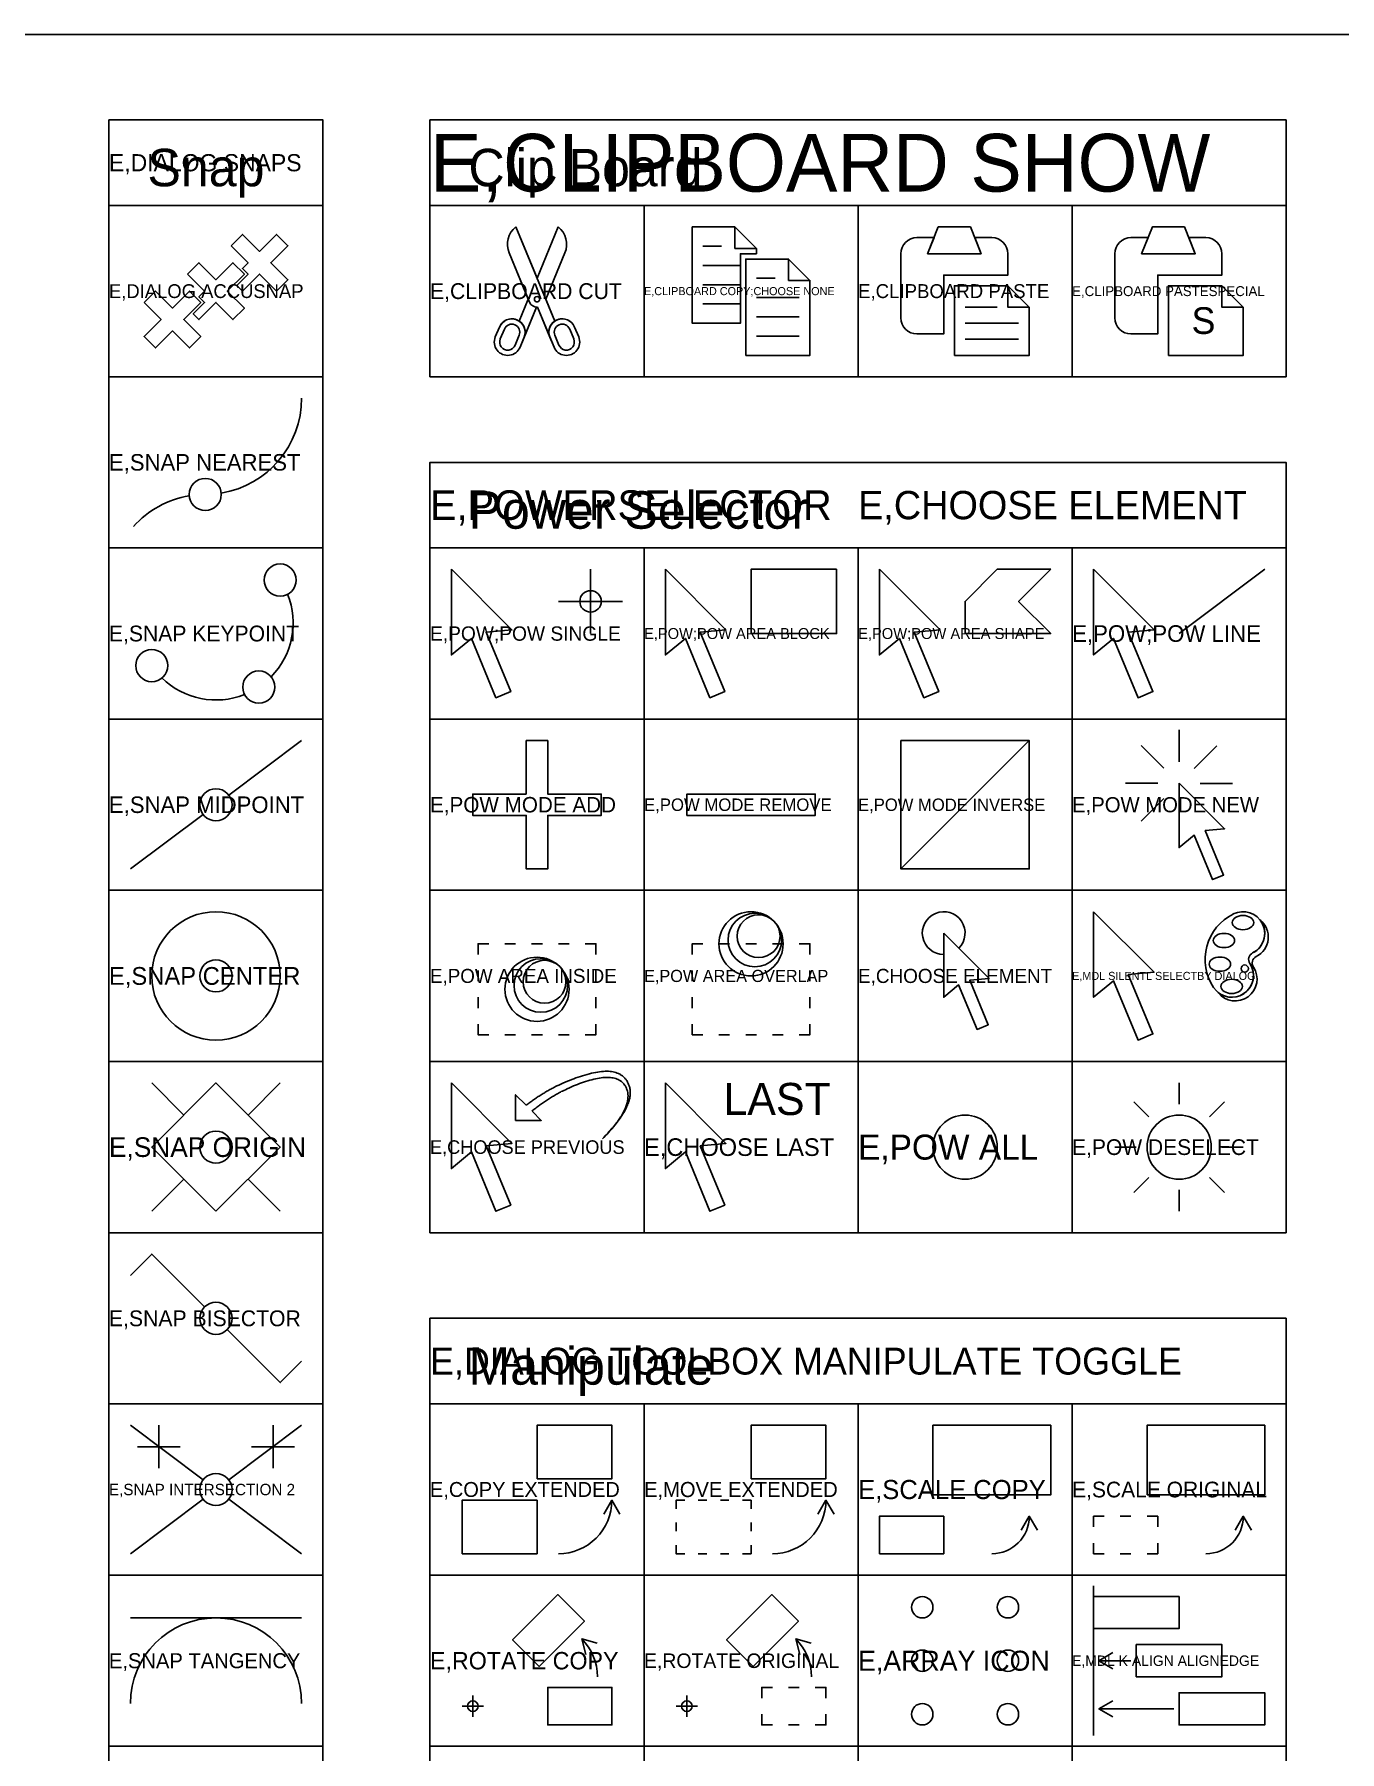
# Model space of a CAD drawing. Extents: x -4 to 299, y -59 to 248.
# Drawn here: x 86.5 to 147.5, y 167.8 to 248 of the extents above; entities that cross this region are included whole.
import ezdxf

# ---------------------------------------------------------------- set-up
doc = ezdxf.new("R2010")
doc.units = 0
for name, color, linetype in [('Command Icons', 7, 'Continuous'), ('Command Text', 7, 'Continuous'), ('Menu Border', 7, 'Continuous'), ('Menu Partitions', 7, 'Continuous'), ('Menu Title', 7, 'Continuous')]:
    doc.layers.add(name, color=color, linetype=linetype)

msp = doc.modelspace()

# ---------------------------------------------------------------- linework, layer by layer
at = {"layer": 'Command Icons'}
for p, q in [((109.008, 239), (109.008, 239)), ((109.008, 239), (110.83, 234.6)), ((109.008, 239), (109.008, 239)), ((110.992, 239), (110, 236.604)), ((128.55, 238.5), (127.75, 238.5)), ((130.45, 238.5), (131.25, 238.5)), ((138.55, 238.5), (137.75, 238.5)), ((140.45, 238.5), (141.25, 238.5)), ((109.652, 235.48), (108.696, 237.79)), ((110.406, 235.624), (111.304, 237.788)), ((117.75, 238.1), (118.624, 238.1)), ((127, 234.75), (127, 237.75)), ((127, 237.75), (127, 234.75)), ((132, 237.75), (132, 236.75)), ((137, 234.75), (137, 237.75)), ((137, 237.75), (137, 234.75)), ((142, 237.75), (142, 236.75)), ((117.75, 237.2), (119.5, 237.2)), ((117.75, 236.3), (119.5, 236.3)), ((120.25, 236.6), (121.124, 236.6)), ((109.172, 234.6), (109.594, 235.622)), ((109.98, 235.248), (109.208, 233.38)), ((109.399, 233.842), (109.98, 235.248)), ((110.02, 235.248), (110.602, 233.844)), ((110.794, 233.38), (110.02, 235.248)), ((117.75, 235.4), (119.5, 235.4)), ((120.25, 235.7), (122.25, 235.7)), ((130, 235.25), (131.5, 235.25)), ((120.25, 234.8), (122.25, 234.8)), ((130, 234.5), (132.5, 234.5)), ((108.052, 233.86), (108.244, 234.32)), ((108.052, 233.86), (108.244, 234.32)), ((108.284, 233.764), (108.476, 234.224)), ((108.284, 233.764), (108.476, 234.224)), ((108.284, 233.764), (108.284, 233.764)), ((108.284, 233.764), (108.284, 233.764)), ((109.168, 233.938), (108.976, 233.476)), ((109.168, 233.938), (108.976, 233.476)), ((109.399, 233.842), (109.208, 233.38)), ((110.602, 233.844), (110.601, 233.844)), ((110.794, 233.38), (110.602, 233.844)), ((111.024, 233.476), (110.832, 233.938)), ((111.024, 233.476), (110.832, 233.938)), ((111.528, 234.226), (111.72, 233.764)), ((111.528, 234.226), (111.72, 233.764)), ((111.756, 234.322), (111.948, 233.86)), ((111.756, 234.322), (111.948, 233.86)), ((120.25, 233.9), (122.25, 233.9)), ((127.75, 234), (129, 234)), ((130, 233.75), (132.5, 233.75)), ((137.75, 234), (139, 234)), ((111.024, 233.476), (111.024, 233.476)), ((111.024, 233.476), (111.024, 233.476)), ((112.5, 222), (112.5, 223)), ((144, 223), (140, 220)), ((112, 221.5), (111, 221.5)), ((112, 221.5), (113, 221.5)), ((112.5, 222), (112.5, 221)), ((113, 221.5), (114, 221.5)), ((112.5, 221), (112.5, 220)), ((140, 214), (140, 215.5)), ((95.6, 212.45), (99, 215)), ((139.293, 213.707), (138.232, 214.768)), ((140.702, 213.695), (141.763, 214.755)), ((139, 213), (137.5, 213)), ((140.987, 212.995), (142.487, 212.995)), ((139.293, 212.293), (138.232, 211.232)), ((91, 209), (94.4, 211.55)), ((108.5, 205.5), (109, 205.5)), ((109.75, 205.5), (110.25, 205.5)), ((111, 205.5), (111.5, 205.5)), ((118.5, 205.5), (119, 205.5)), ((119.75, 205.5), (120.25, 205.5)), ((121, 205.5), (121.5, 205.5)), ((107.25, 203.75), (107.25, 204.25)), ((112.75, 203.75), (112.75, 204.25)), ((117.25, 203.75), (117.25, 204.25)), ((122.75, 203.75), (122.75, 204.25)), ((107.25, 202.5), (107.25, 203)), ((112.75, 202.5), (112.75, 203)), ((117.25, 202.5), (117.25, 203)), ((122.75, 202.5), (122.75, 203)), ((108.5, 201.25), (109, 201.25)), ((109.75, 201.25), (110.25, 201.25)), ((111, 201.25), (111.5, 201.25)), ((118.5, 201.25), (119, 201.25)), ((119.75, 201.25), (120.25, 201.25)), ((121, 201.25), (121.5, 201.25)), ((93.5, 197.5), (92, 199)), ((96.5, 197.5), (98, 199)), ((140, 198), (140, 199)), ((138.586, 197.414), (137.879, 198.121)), ((141.414, 197.414), (142.121, 198.121)), ((138, 196), (137, 196)), ((142, 196), (143, 196)), ((92, 193), (93.5, 194.5)), ((98, 193), (96.5, 194.5)), ((138.586, 194.586), (137.879, 193.879)), ((141.414, 194.586), (142.121, 193.879)), ((140, 194), (140, 193)), ((94.4, 180.45), (91, 183)), ((92.332, 183), (92.332, 181)), ((95.6, 180.45), (99, 183)), ((97.668, 183), (97.668, 181)), ((93.332, 182), (91.332, 182)), ((96.668, 182), (98.668, 182)), ((91, 177), (94.4, 179.55)), ((99, 177), (95.6, 179.55)), ((117.532, 179.5), (117.932, 179.5)), ((118.566, 179.5), (118.966, 179.5)), ((116.5, 178.052), (116.5, 178.452)), ((120, 178.052), (120, 178.452)), ((137.25, 178.75), (137.75, 178.75)), ((117.532, 177), (117.932, 177)), ((118.566, 177), (118.966, 177)), ((137.25, 177), (137.75, 177)), ((136, 168.5), (136, 175.5)), ((91, 174), (99, 174)), ((137.75, 172), (136.25, 172)), ((107, 169.376), (107, 170.376)), ((117, 169.376), (117, 170.376)), ((121.75, 170.75), (122.25, 170.75)), ((106.5, 169.876), (107.5, 169.876)), ((116.5, 169.876), (117.5, 169.876)), ((139.75, 169.75), (136.25, 169.75)), ((121.75, 169), (122.25, 169))]:
    msp.add_line(p, q, dxfattribs=at)
for points in [[(95.707, 238.121), (96.237, 238.652), (97.033, 237.856), (97.828, 238.652), (98.359, 238.121), (97.563, 237.326), (98.359, 236.53), (97.828, 236), (97.033, 236.795), (96.237, 236), (95.972, 236.265), (96.503, 236.795), (96.237, 237.061), (96.503, 237.326)], [(117.25, 234.5), (119.5, 234.5), (119.5, 237.75), (120.25, 237.75), (120.25, 238), (119.25, 239), (117.25, 239)], [(128.25, 237.75), (130.75, 237.75), (130.25, 239), (128.75, 239)], [(128.25, 237.75), (130.75, 237.75), (130.25, 239), (128.75, 239)], [(138.25, 237.75), (140.75, 237.75), (140.25, 239), (138.75, 239)], [(138.25, 237.75), (140.75, 237.75), (140.25, 239), (138.75, 239)], [(93.674, 236.795), (94.205, 237.326), (95, 236.53), (95.795, 237.326), (96.326, 236.795), (95.53, 236), (96.326, 235.205), (95.795, 234.674), (95, 235.47), (94.205, 234.674), (93.939, 234.939), (94.47, 235.47), (94.205, 235.735), (94.47, 236)], [(119.75, 233), (122.75, 233), (122.75, 236.5), (121.75, 237.5), (119.75, 237.5)], [(119.75, 233), (122.75, 233), (122.75, 236.5), (121.75, 237.5), (119.75, 237.5)], [(91.641, 235.47), (92.172, 236), (92.967, 235.205), (93.763, 236), (94.293, 235.47), (93.497, 234.674), (94.293, 233.879), (93.763, 233.348), (92.967, 234.144), (92.172, 233.348), (91.641, 233.879), (92.437, 234.674)], [(91.641, 235.47), (92.172, 236), (92.967, 235.205), (93.763, 236), (94.293, 235.47), (93.497, 234.674), (94.293, 233.879), (93.763, 233.348), (92.967, 234.144), (92.172, 233.348), (91.641, 233.879), (92.437, 234.674)], [(129.5, 233), (133, 233), (133, 235.25), (132, 236.25), (129.5, 236.25)], [(129.5, 233), (133, 233), (133, 235.25), (132, 236.25), (129.5, 236.25)], [(139.5, 233), (143, 233), (143, 235.25), (142, 236.25), (139.5, 236.25)], [(139.5, 233), (143, 233), (143, 235.25), (142, 236.25), (139.5, 236.25)], [(106, 223), (108.828, 220.172), (107.624, 220.06), (108.772, 217.288), (108.08, 217), (106.932, 219.772), (106, 219)], [(106, 223), (108.828, 220.172), (107.624, 220.06), (108.772, 217.288), (108.08, 217), (106.932, 219.772), (106, 219)], [(116, 223), (118.828, 220.172), (117.624, 220.06), (118.772, 217.288), (118.08, 217), (116.932, 219.772), (116, 219)], [(116, 223), (118.828, 220.172), (117.624, 220.06), (118.772, 217.288), (118.08, 217), (116.932, 219.772), (116, 219)], [(124, 223), (120, 223), (120, 220), (124, 220)], [(124, 223), (120, 223), (120, 220), (124, 220)], [(126, 223), (128.828, 220.172), (127.624, 220.06), (128.772, 217.288), (128.08, 217), (126.932, 219.772), (126, 219)], [(126, 223), (128.828, 220.172), (127.624, 220.06), (128.772, 217.288), (128.08, 217), (126.932, 219.772), (126, 219)], [(134, 223), (131.5, 223), (130, 221.5), (130, 220), (134, 220), (132.5, 221.5)], [(134, 223), (131.5, 223), (130, 221.5), (130, 220), (134, 220), (132.5, 221.5)], [(136, 223), (138.828, 220.172), (137.624, 220.06), (138.772, 217.288), (138.08, 217), (136.932, 219.772), (136, 219)], [(136, 223), (138.828, 220.172), (137.624, 220.06), (138.772, 217.288), (138.08, 217), (136.932, 219.772), (136, 219)], [(109.5, 212.5), (109.5, 215), (110.5, 215), (110.5, 212.5), (113, 212.5), (113, 211.5), (110.5, 211.5), (110.5, 209), (109.5, 209), (109.5, 211.5), (107, 211.5), (107, 212.5)], [(109.5, 212.5), (109.5, 215), (110.5, 215), (110.5, 212.5), (113, 212.5), (113, 211.5), (110.5, 211.5), (110.5, 209), (109.5, 209), (109.5, 211.5), (107, 211.5), (107, 212.5)], [(127, 209), (133, 215), (133, 209)], [(133, 215), (127, 209), (127, 215)], [(127, 209), (133, 209), (133, 215), (127, 215)], [(140, 213), (142.121, 210.879), (141.218, 210.795), (142.079, 208.716), (141.56, 208.5), (140.699, 210.579), (140, 210)], [(140, 213), (142.121, 210.879), (141.218, 210.795), (142.079, 208.716), (141.56, 208.5), (140.699, 210.579), (140, 210)], [(117, 211.5), (123, 211.5), (123, 212.5), (117, 212.5)], [(117, 211.5), (123, 211.5), (123, 212.5), (117, 212.5)], [(136, 207), (138.828, 204.172), (137.624, 204.06), (138.772, 201.288), (138.08, 201), (136.932, 203.772), (136, 203)], [(136, 207), (138.828, 204.172), (137.624, 204.06), (138.772, 201.288), (138.08, 201), (136.932, 203.772), (136, 203)], [(129, 206), (131.121, 203.879), (130.218, 203.795), (131.079, 201.716), (130.56, 201.5), (129.699, 203.579), (129, 203)], [(129, 206), (131.121, 203.879), (130.218, 203.795), (131.079, 201.716), (130.56, 201.5), (129.699, 203.579), (129, 203)], [(95, 193), (98, 196), (95, 199), (92, 196)], [(106, 199), (108.828, 196.172), (107.624, 196.06), (108.772, 193.288), (108.08, 193), (106.932, 195.772), (106, 195)], [(106, 199), (108.828, 196.172), (107.624, 196.06), (108.772, 193.288), (108.08, 193), (106.932, 195.772), (106, 195)], [(116, 199), (118.828, 196.172), (117.624, 196.06), (118.772, 193.288), (118.08, 193), (116.932, 195.772), (116, 195)], [(116, 199), (118.828, 196.172), (117.624, 196.06), (118.772, 193.288), (118.08, 193), (116.932, 195.772), (116, 195)], [(110, 180.5), (113.5, 180.5), (113.5, 183), (110, 183)], [(110, 180.5), (113.5, 180.5), (113.5, 183), (110, 183)], [(120, 180.5), (123.5, 180.5), (123.5, 183), (120, 183)], [(120, 180.5), (123.5, 180.5), (123.5, 183), (120, 183)], [(128.5, 179.75), (134, 179.75), (134, 183), (128.5, 183)], [(128.5, 179.75), (134, 179.75), (134, 183), (128.5, 183)], [(138.5, 179.75), (144, 179.75), (144, 183), (138.5, 183)], [(138.5, 179.75), (144, 179.75), (144, 183), (138.5, 183)], [(106.5, 177), (110, 177), (110, 179.5), (106.5, 179.5)], [(106.5, 177), (110, 177), (110, 179.5), (106.5, 179.5)], [(126, 177), (129, 177), (129, 178.75), (126, 178.75)], [(126, 177), (129, 177), (129, 178.75), (126, 178.75)], [(110.094, 171.732), (112.216, 173.852), (110.978, 175.092), (108.856, 172.972)], [(112.216, 173.852), (110.094, 171.732), (108.856, 172.968), (110.976, 175.09)], [(120.094, 171.732), (122.216, 173.852), (120.978, 175.092), (118.856, 172.972)], [(122.216, 173.852), (120.094, 171.732), (118.856, 172.968), (120.976, 175.09)], [(136, 173.5), (140, 173.5), (140, 175), (136, 175)], [(136, 175), (140, 175), (140, 173.5), (136, 173.5)], [(138, 171.25), (142, 171.25), (142, 172.75), (138, 172.75)], [(138, 172.75), (142, 172.75), (142, 171.25), (138, 171.25)], [(110.5, 169), (113.5, 169), (113.5, 170.75), (110.5, 170.75)], [(113.5, 169), (110.5, 169), (110.5, 170.75), (113.5, 170.75)], [(140, 169), (144, 169), (144, 170.5), (140, 170.5)], [(140, 170.5), (144, 170.5), (144, 169), (140, 169)]]:
    msp.add_lwpolyline(points, close=True, dxfattribs=at)
for points in [[(110.993, 239), (110, 236.604), (109.007, 239)], [(120.25, 237.75), (120.25, 238), (119.25, 239), (117.25, 239), (117.25, 234.5), (119.5, 234.5)], [(119.25, 239), (119.25, 238), (120.25, 238)], [(127.75, 238.5), (128.55, 238.5), (128.25, 237.75), (130.75, 237.75), (130.45, 238.5), (131.25, 238.5)], [(137.75, 238.5), (138.55, 238.5), (138.25, 237.75), (140.75, 237.75), (140.45, 238.5), (141.25, 238.5)], [(108.697, 237.789), (109.594, 235.621), (109.171, 234.599)], [(110.829, 234.601), (110.406, 235.624), (111.303, 237.789)], [(132, 237.75), (132, 236.75), (129, 236.75), (129, 234), (127.75, 234)], [(142, 237.75), (142, 236.75), (139, 236.75), (139, 234), (137.75, 234)], [(121.75, 237.5), (121.75, 236.5), (122.75, 236.5)], [(132, 236.25), (132, 235.25), (133, 235.25)], [(142, 236.25), (142, 235.25), (143, 235.25)], [(107.25, 205), (107.25, 205.5), (107.75, 205.5)], [(112.75, 205), (112.75, 205.5), (112.25, 205.5)], [(117.25, 205), (117.25, 205.5), (117.75, 205.5)], [(122.75, 205), (122.75, 205.5), (122.25, 205.5)], [(107.25, 201.75), (107.25, 201.25), (107.75, 201.25)], [(112.75, 201.75), (112.75, 201.25), (112.25, 201.25)], [(117.25, 201.75), (117.25, 201.25), (117.75, 201.25)], [(122.75, 201.75), (122.75, 201.25), (122.25, 201.25)], [(109.766, 197.684), (110.2, 197.25), (109, 197.25), (109, 198.45), (109.496, 197.956)], [(91, 190), (92, 191), (94.47, 188.53)], [(95.53, 187.47), (98, 185), (99, 186)], [(113.876, 178.85), (113.5, 179.5), (113.124, 178.85)], [(116.5, 179.1), (116.5, 179.5), (116.9, 179.5)], [(120, 179.1), (120, 179.5), (119.6, 179.5)], [(123.876, 178.85), (123.5, 179.5), (123.124, 178.85)], [(133.376, 178.1), (133, 178.75), (132.624, 178.1)], [(136, 178.25), (136, 178.75), (136.5, 178.75)], [(139, 178.25), (139, 178.75), (138.5, 178.75)], [(143.376, 178.1), (143, 178.75), (142.624, 178.1)], [(116.5, 177.4), (116.5, 177), (116.9, 177)], [(120, 177.4), (120, 177), (119.6, 177)], [(136, 177.5), (136, 177), (136.5, 177)], [(139, 177.5), (139, 177), (138.5, 177)], [(112.812, 172.824), (112.088, 173.018), (112.282, 172.296)], [(122.812, 172.824), (122.088, 173.018), (122.282, 172.296)], [(136.9, 172.376), (136.25, 172), (136.9, 171.624)], [(120.5, 170.25), (120.5, 170.75), (121, 170.75)], [(123.5, 170.25), (123.5, 170.75), (123, 170.75)], [(120.5, 169.5), (120.5, 169), (121, 169)], [(123.5, 169.5), (123.5, 169), (123, 169)], [(136.9, 170.126), (136.25, 169.75), (136.9, 169.374)]]:
    msp.add_lwpolyline(points, dxfattribs=at)
for centre, radius in [((110, 235.623), 0.125), ((94.5, 226.5), 0.75), ((94.5, 226.5), 0.75), ((98, 222.5), 0.75), ((98, 222.5), 0.75), ((112.5, 221.5), 0.5), ((112.5, 221.5), 0.5), ((92, 218.5), 0.75), ((92, 218.5), 0.75), ((97, 217.5), 0.75), ((97, 217.5), 0.75), ((95, 212), 0.75), ((95, 212), 0.75), ((95, 204), 3), ((120, 205.5), 1.5), ((120, 205.5), 1.5), ((120.177, 205.677), 1.25), ((120.354, 205.854), 1), ((95, 204), 0.75), ((95, 204), 0.75), ((110, 203.375), 1.5), ((110, 203.375), 1.5), ((110.177, 203.552), 1.25), ((110.354, 203.729), 1), ((130, 196), 1.5), ((130, 196), 1.5), ((140, 196), 1.5), ((95, 196), 0.75), ((95, 196), 0.75), ((95, 188), 0.75), ((95, 188), 0.75), ((95, 180), 0.75), ((95, 180), 0.75), ((128, 174.5), 0.5), ((128, 174.5), 0.5), ((132, 174.5), 0.5), ((132, 174.5), 0.5), ((128, 172), 0.5), ((128, 172), 0.5), ((132, 172), 0.5), ((132, 172), 0.5), ((107, 169.875), 0.25), ((117, 169.875), 0.25), ((128, 169.5), 0.5), ((128, 169.5), 0.5), ((132, 169.5), 0.5), ((132, 169.5), 0.5)]:
    msp.add_circle(centre, radius, dxfattribs=at)
for centre, radius, start, end in [((109.66, 238.188), 1.042, 128.7602, 202.5), ((109.66, 238.188), 1.042, 128.7602, 202.5), ((110.341, 238.188), 1.042, 337.5, 51.2398), ((110.341, 238.188), 1.042, 337.5, 51.2398), ((127.75, 237.75), 0.75, 90, 180), ((127.75, 237.75), 0.75, 90, 180), ((131.25, 237.75), 0.75, 0, 90), ((131.25, 237.75), 0.75, 0, 90), ((137.75, 237.75), 0.75, 90, 180), ((137.75, 237.75), 0.75, 90, 180), ((141.25, 237.75), 0.75, 0, 90), ((141.25, 237.75), 0.75, 0, 90), ((110, 235.623), 0.375, 202.19033, 273.02878), ((110, 235.623), 0.375, 266.92261, 273.02878), ((108.821, 234.082), 0.625, 55.93864, 157.5), ((108.821, 234.081), 0.625, 337.5, 157.5), ((108.821, 234.082), 0.375, 337.5, 157.5), ((108.821, 234.082), 0.375, 337.5, 157.5), ((108.821, 234.081), 0.625, 337.5, 55.94335), ((111.179, 234.083), 0.625, 22.5, 202.5), ((111.179, 234.083), 0.625, 123.95523, 202.5), ((111.18, 234.082), 0.375, 22.5, 202.5), ((111.18, 234.082), 0.375, 22.5, 202.5), ((111.18, 234.082), 0.625, 22.5, 124.03029), ((127.75, 234.75), 0.75, 180, 270), ((127.75, 234.75), 0.75, 180, 270), ((137.75, 234.75), 0.75, 180, 270), ((137.75, 234.75), 0.75, 180, 270), ((108.63, 233.62), 0.625, 157.5, 337.5), ((108.63, 233.62), 0.625, 157.5, 337.5), ((108.63, 233.62), 0.375, 157.5, 337.5), ((108.63, 233.62), 0.375, 157.5, 337.5), ((111.371, 233.62), 0.625, 202.5, 22.5), ((111.371, 233.62), 0.625, 202.5, 22.5), ((111.371, 233.62), 0.375, 202.5, 22.5), ((111.371, 233.62), 0.375, 202.5, 22.5), ((94.5, 231), 4.5, 279.56038, 0), ((94.5, 222), 4.5, 99.56038, 138.18969), ((95, 220.5), 3.606, 315.6299, 21.75023), ((95, 220.5), 3.606, 225.6299, 291.75023), ((129, 206), 1, 315, 270), ((111, 179.5), 2.5, 270.00107, 0.00303), ((121, 179.5), 2.5, 270.00107, 0.00303), ((131.25, 178.75), 1.75, 270, 0), ((141.25, 178.75), 1.75, 270, 0), ((95, 170), 4, 0, 180), ((110.32, 171.25), 2.5, 0, 45), ((120.32, 171.25), 2.5, 0, 45)]:
    msp.add_arc(centre, radius, start, end, dxfattribs=at)
for centre, major_axis, start_param, end_param in [((142.983, 205.983), (0, 1.017), 3.602526, 6.744118), ((142.983, 205.983), (0, 1.017), 3.602526, 6.744118), ((143.586, 204.768), (0, 2.373), 0.460933, 2.15706), ((143.586, 204.768), (0, 2.373), 0.460933, 2.15706), ((142.983, 205.983), (0, 1.017), 3.602526, 5.381648), ((143.15, 205.816), (0, 1.017), 3.602526, 5.613918), ((143.586, 204.768), (0, 0.339), 0.460933, 2.15706), ((143.586, 204.768), (0, 0.339), 0.460933, 2.15706), ((143.586, 204.768), (0, 0.339), 0.460933, 2.15706), ((143.753, 204.602), (0, 0.339), 0.460933, 2.15706), ((142.456, 204.018), (0, 1.017), 2.157061, 5.298652), ((142.456, 204.018), (0, 1.017), 2.157061, 5.298652), ((142.456, 204.018), (0, 1.017), 2.472325, 5.298652), ((142.623, 203.851), (0, 1.017), 2.240055, 5.298652)]:
    msp.add_ellipse(centre, major_axis=major_axis, ratio=0.999991, start_param=start_param, end_param=end_param, dxfattribs=at)
for centre, major_axis, ratio in [((142.983, 206.491), (-0.5, 0), 0.666667), ((142.095, 205.655), (-0.5, 0), 0.666667), ((141.903, 204.549), (-0.5, 0), 0.666667), ((142.456, 203.51), (-0.5, 0), 0.666667), ((143.064, 204.341), (0, 0.17), 0.999991)]:
    msp.add_ellipse(centre, major_axis=major_axis, ratio=ratio, dxfattribs=at)
for points in [[(109.496, 197.956), (110.77, 198.95), (113.916, 199.846), (114.658, 197.992), (113.058, 196.392)], [(113.058, 196.392), (114.498, 197.832), (113.904, 199.538), (111.008, 198.7), (109.766, 197.684)]]:
    msp.add_open_spline(points, degree=2, dxfattribs=at)
at = {"layer": 'Menu Border'}
for p, q in [((90, 240), (100, 240)), ((105, 240), (145, 240)), ((105, 224), (145, 224)), ((105, 184), (145, 184))]:
    msp.add_line(p, q, dxfattribs=at)
for points in [[(90, 120), (100, 120), (100, 244), (90, 244)], [(105, 232), (145, 232), (145, 244), (105, 244)], [(105, 192), (145, 192), (145, 228), (105, 228)], [(105, 144), (145, 144), (145, 188), (105, 188)]]:
    msp.add_lwpolyline(points, close=True, dxfattribs=at)
at = {"layer": 'Menu Partitions'}
for p, q in [((90, 240), (100, 240)), ((105, 240), (145, 240)), ((115, 232), (115, 240)), ((125, 232), (125, 240)), ((135, 232), (135, 240)), ((90, 232), (100, 232)), ((90, 224), (100, 224)), ((105, 224), (145, 224)), ((115, 192), (115, 224)), ((125, 192), (125, 224)), ((135, 192), (135, 224)), ((90, 216), (100, 216)), ((105, 216), (145, 216)), ((90, 208), (100, 208)), ((105, 208), (145, 208)), ((90, 200), (100, 200)), ((105, 200), (145, 200)), ((90, 192), (100, 192)), ((90, 184), (100, 184)), ((105, 184), (145, 184)), ((115, 144), (115, 184)), ((125, 144), (125, 184)), ((135, 144), (135, 184)), ((90, 176), (100, 176)), ((105, 176), (145, 176)), ((90, 168), (100, 168)), ((105, 168), (145, 168))]:
    msp.add_line(p, q, dxfattribs=at)
msp.add_lwpolyline([(-4, -59), (299, -59), (299, 248), (-4, 248)], close=True, dxfattribs=at)

# ---------------------------------------------------------------- texts
at = {"layer": 'Command Icons'}
for s, height, p in [('S', 1.248, (140.582, 234)), ('LAST', 1.5, (118.709, 197.5))]:
    msp.add_text(s, height=height, dxfattribs=at).set_placement(p)
at = {"layer": 'Command Text'}
for s, height, p in [('E,CLIPBOARD SHOW', 2.696, (105, 240.652)), ('E,DIALOG SNAPS', 0.802, (90, 241.6)), ('E,DIALOG ACCUSNAP', 0.644, (90, 235.678)), ('E,CLIPBOARD CUT', 0.74, (105, 235.63)), ('E,CLIPBOARD COPY;CHOOSE NONE', 0.378, (115, 235.812)), ('E,CLIPBOARD PASTE', 0.65, (125, 235.676)), ('E,CLIPBOARD PASTESPECIAL', 0.464, (135, 235.768)), ('E,SNAP NEAREST', 0.772, (90, 227.614)), ('E,POWERSELECTOR', 1.388, (105, 225.306)), ('E,CHOOSE ELEMENT', 1.322, (125, 225.34)), ('E,SNAP KEYPOINT', 0.738, (90, 219.632)), ('E,POW;POW SINGLE', 0.67, (105, 219.664)), ('E,POW;POW AREA BLOCK', 0.512, (115, 219.744)), ('E,POW;POW AREA SHAPE', 0.514, (125, 219.744)), ('E,POW;POW LINE', 0.776, (135, 219.612)), ('E,SNAP MIDPOINT', 0.772, (90, 211.614)), ('E,POW MODE ADD', 0.722, (105, 211.64)), ('E,POW MODE REMOVE', 0.584, (115, 211.708)), ('E,POW MODE INVERSE', 0.58, (125, 211.71)), ('E,POW MODE NEW', 0.708, (135, 211.646)), ('E,SNAP CENTER', 0.83, (90, 203.584)), ('E,POW AREA INSIDE', 0.656, (105, 203.672)), ('E,POW AREA OVERLAP', 0.568, (115, 203.716)), ('E,CHOOSE ELEMENT', 0.66, (124.998, 203.67)), ('E,MDL SILENTL SELECTBY DIALOG', 0.378, (135, 203.812)), ('E,SNAP ORIGIN', 0.918, (90, 195.54)), ('E,CHOOSE PREVIOUS', 0.634, (105, 195.684)), ('E,CHOOSE LAST', 0.824, (115, 195.588)), ('E,POW ALL', 1.168, (125, 195.416)), ('E,POW DESELECT', 0.734, (135, 195.632)), ('E,SNAP BISECTOR', 0.74, (90, 187.63)), ('E,DIALOG TOOLBOX MANIPULATE TOGGLE', 1.254, (105, 185.372)), ('E,SNAP INTERSECTION 2', 0.532, (90, 179.734)), ('E,COPY EXTENDED', 0.698, (105, 179.652)), ('E,MOVE EXTENDED', 0.704, (115, 179.648)), ('E,SCALE COPY', 0.894, (125, 179.552)), ('E,SCALE ORIGINAL', 0.734, (135, 179.632)), ('E,SNAP TANGENCY', 0.704, (90, 171.648)), ('E,ROTATE COPY', 0.812, (105, 171.594)), ('E,ROTATE ORIGINAL', 0.678, (115, 171.66)), ('E,ARRAY ICON', 0.934, (125, 171.532)), ('E,MDL K ALIGN ALIGNEDGE', 0.488, (135, 171.756))]:
    msp.add_text(s, height=height, dxfattribs=at).set_placement(p)
at = {"layer": 'Menu Title'}
for s, p in [('Snap', (91.8, 240.9)), ('Clip Board', (106.799, 240.9)), ('Power Selector', (106.798, 224.898)), ('Manipulate', (106.799, 184.9))]:
    msp.add_text(s, height=1.75, dxfattribs=at).set_placement(p)

doc.saveas('drawing.dxf')
